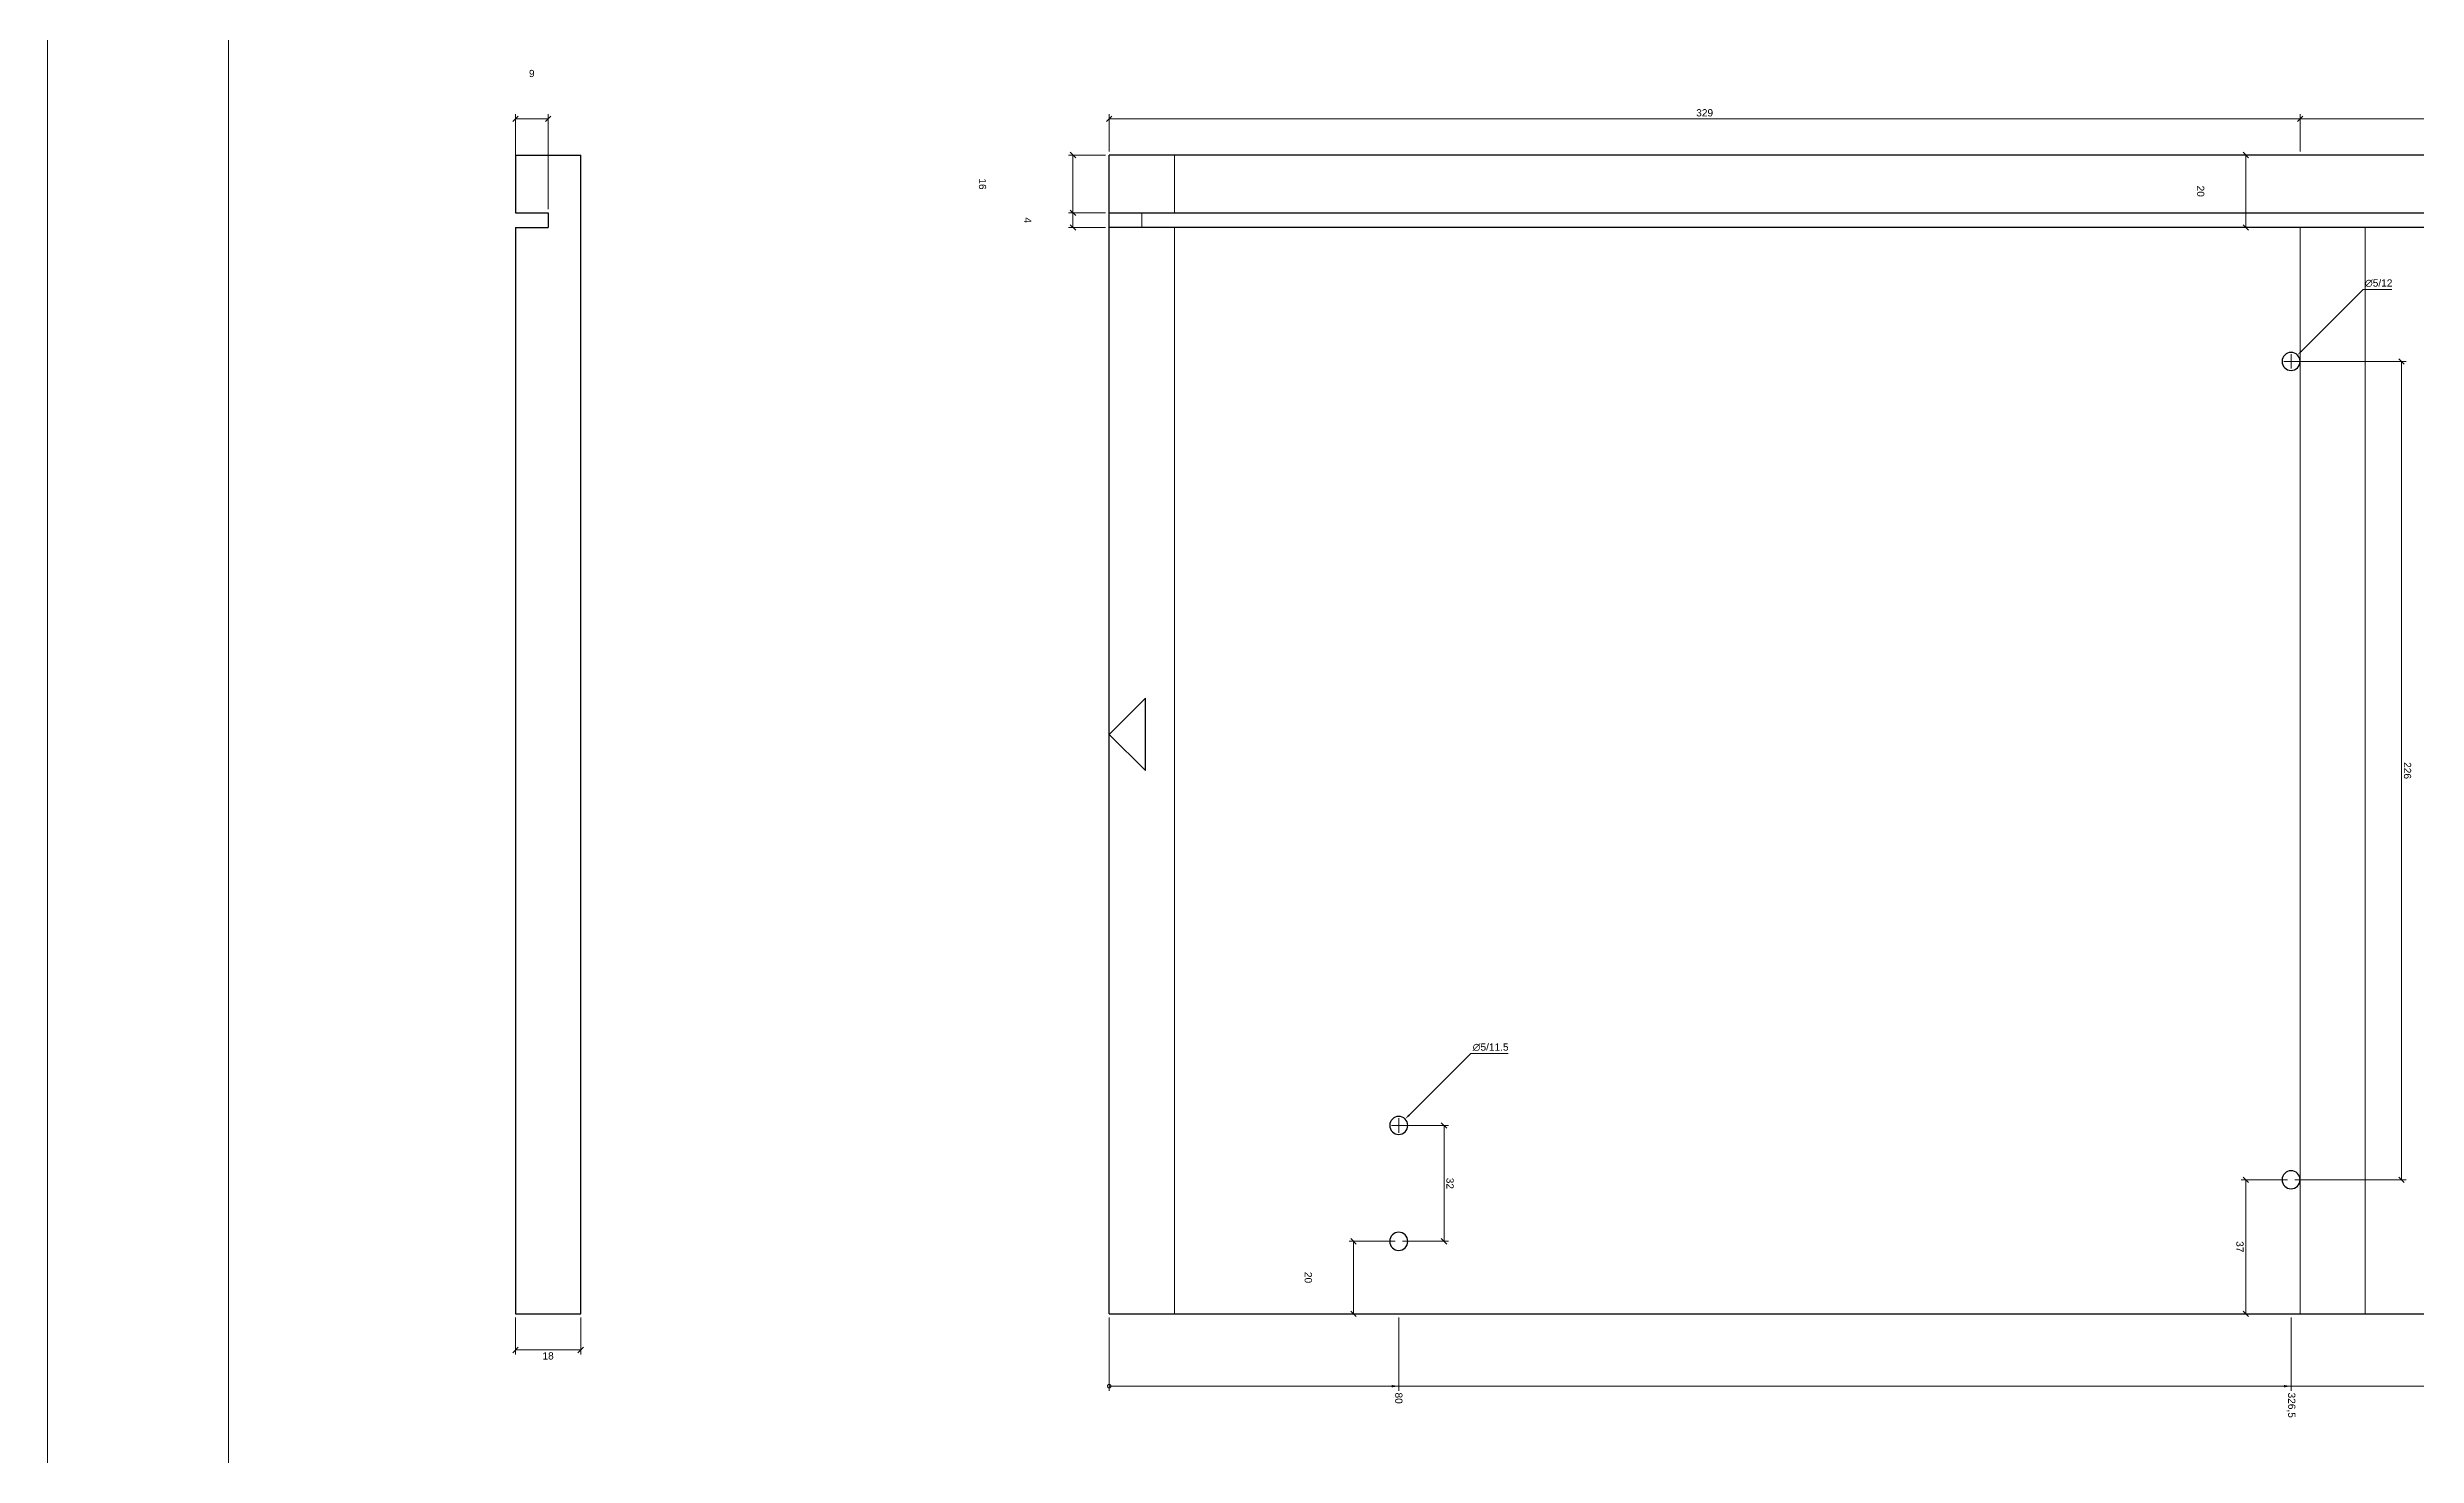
# Paper-space layout 'Right cabinet side' of a CAD drawing. Header units: millimetres. Extents: x -4 to 1481, y -4 to 1046.
# Drawn here: x -4 to 651, y 363 to 752 of the extents above; entities that cross this region are included whole.
import ezdxf

# ---------------------------------------------------------------- set-up
doc = ezdxf.new("R2010")
doc.units = ezdxf.units.MM
doc.layers.get('0').update_dxf_attribs({"true_color": 0xc2c2ced6})
for name, color, linetype, true_color in [('New project_New cabinet_Right cabinet side_Machining group1_View from above', 1, 'Continuous', 0xc2ff0000), ('New project_New cabinet_Right cabinet side_Machining group_View from above', 1, 'Continuous', 0xc2ff0000), ('New project_New cabinet_Right cabinet side_View from above', 1, 'Continuous', 0xc2ff0000), ('New project_New cabinet_Right cabinet side_View from right', 1, 'Continuous', 0xc2ff0000)]:
    doc.layers.add(name, color=color, linetype=linetype, true_color=true_color)
doc.layers.add('TitleBlock', color=7, linetype='Continuous')
doc.styles.add('Blum_Dimension', font='arial.ttf', dxfattribs={"height": 2})
doc.dimstyles.new('Blum_Chain', dxfattribs={"dimtxt": 2, "dimasz": 2, "dimexe": 1.25, "dimexo": 1, "dimtad": 0, "dimjust": 4, "dimtih": 1, "dimtoh": 1, "dimtxsty": 'Blum_Dimension', "dimblk1": 'DOTSMALL', "dimsah": 1, "dimcen": 2, "dimadec": 0, "dimazin": 2, "dimtfac": 1, "dimtix": 1, "dimtmove": 0, "dimatfit": 3, "dimldrblk": 'OBLIQUE', "dimfxl": 1, "dimlwd": 5, "dimlwe": 5, "dimarcsym": 0})
doc.dimstyles.new('Blum_Default', dxfattribs={"dimtxt": 2, "dimasz": 1.5, "dimexe": 1.25, "dimexo": 1, "dimtad": 1, "dimtxsty": 'Blum_Dimension', "dimblk": 'OBLIQUE', "dimcen": 2, "dimadec": 0, "dimazin": 2, "dimtfac": 1, "dimtix": 1, "dimtmove": 0, "dimatfit": 3, "dimfxl": 1, "dimlwd": 5, "dimlwe": 5, "dimarcsym": 0})
doc.dimstyles.new('Blum_Default$4', dxfattribs={"dimtxt": 2, "dimasz": 1.5, "dimexe": 1.25, "dimexo": 1, "dimtad": 1, "dimtih": 1, "dimtoh": 1, "dimtxsty": 'Blum_Dimension', "dimblk1": 'OBLIQUE', "dimsah": 1, "dimcen": 2, "dimadec": 0, "dimazin": 2, "dimtfac": 1, "dimtofl": 0, "dimtmove": 0, "dimatfit": 3, "dimfxl": 1, "dimlwd": 5, "dimlwe": 5, "dimarcsym": 0})

# ---------------------------------------------------------------- blocks, each defined once
blk = doc.blocks.new('TitleBlock_Right cabinet side')
at = {"layer": 'TitleBlock', "lineweight": 0}
for points in [[(-0.79, -0.79, 0), (-0.79, 209.21, 0), (296.21, 209.21, 0), (296.21, -0.79, 0)], [(9.21, 9.21, 0), (9.21, 189.21, 0), (286.21, 189.21, 0), (286.21, 9.21, 0)]]:
    blk.add_polyline3d(points, close=True, dxfattribs=at)
blk = doc.blocks.new('_Oblique')
at = {"color": 0, "linetype": 'ByBlock', "lineweight": -2}
blk.add_line((-0.5, -0.5), (0.5, 0.5), dxfattribs=at)
blk = doc.blocks.new('*D136')
at = {"layer": 'Defpoints', "color": 0, "lineweight": 0}
for p in [(134.35, 731.83), (125.35, 705.83), (134.35, 705.83)]:
    blk.add_point(p, dxfattribs=at)
at = {"layer": 'New project_New cabinet_Right cabinet side_View from right', "color": 0, "lineweight": 5}
for p, q in [((125.35, 706.83), (125.35, 733.08)), ((134.35, 706.83), (134.35, 733.08)), ((125.35, 731.83), (134.35, 731.83))]:
    blk.add_line(p, q, dxfattribs=at)
at = {"layer": 'New project_New cabinet_Right cabinet side_View from right', "color": 0, "lineweight": 5, "xscale": 1.5, "yscale": 1.5, "zscale": 1.5, "rotation": 180}
blk.add_blockref('_Oblique', (125.35, 731.83), dxfattribs=at)
at = {"layer": 'New project_New cabinet_Right cabinet side_View from right', "color": 0, "lineweight": 5, "xscale": 1.5, "yscale": 1.5, "zscale": 1.5}
blk.add_blockref('_Oblique', (134.35, 731.83), dxfattribs=at)
at = {"layer": 'New project_New cabinet_Right cabinet side_View from right', "color": 0, "lineweight": 0, "insert": (129.85, 744.33), "char_height": 2, "attachment_point": 5, "style": 'Blum_Dimension'}
blk.add_mtext('9', dxfattribs=at)
blk = doc.blocks.new('*D139')
at = {"layer": 'Defpoints', "color": 0, "lineweight": 0}
for p in [(125.35, 401.83), (143.35, 401.83), (143.35, 391.83)]:
    blk.add_point(p, dxfattribs=at)
at = {"layer": 'New project_New cabinet_Right cabinet side_View from right', "color": 0, "lineweight": 5}
for p, q in [((125.35, 400.83), (125.35, 390.58)), ((143.35, 400.83), (143.35, 390.58)), ((125.35, 391.83), (143.35, 391.83))]:
    blk.add_line(p, q, dxfattribs=at)
at = {"layer": 'New project_New cabinet_Right cabinet side_View from right', "color": 0, "lineweight": 5, "xscale": 1.5, "yscale": 1.5, "zscale": 1.5, "rotation": 180}
blk.add_blockref('_Oblique', (125.35, 391.83), dxfattribs=at)
at = {"layer": 'New project_New cabinet_Right cabinet side_View from right', "color": 0, "lineweight": 5, "xscale": 1.5, "yscale": 1.5, "zscale": 1.5}
blk.add_blockref('_Oblique', (143.35, 391.83), dxfattribs=at)
at = {"layer": 'New project_New cabinet_Right cabinet side_View from right', "color": 0, "lineweight": 0, "insert": (134.35, 390.18), "char_height": 2, "attachment_point": 5, "style": 'Blum_Dimension'}
blk.add_mtext('18', dxfattribs=at)
blk = doc.blocks.new('Blum_Trinagle_Outline')
blk.add_lwpolyline([(0, 0), (2, 2), (-2, 2)], close=True)
blk = doc.blocks.new('_DotSmall')
at = {"color": 0, "linetype": 'ByBlock', "const_width": 0.5}
blk.add_lwpolyline([(-0.0625, 0, 1), (0.0625, 0, 1)], format="xyb", close=True, dxfattribs=at)
blk = doc.blocks.new('*D142')
at = {"layer": 'Defpoints', "color": 0, "lineweight": 0}
for p in [(289.35, 401.83), (369.35, 401.83), (369.35, 381.83)]:
    blk.add_point(p, dxfattribs=at)
at = {"layer": 'New project_New cabinet_Right cabinet side_View from above', "color": 0, "lineweight": 5}
for p, q in [((289.35, 400.83), (289.35, 380.58)), ((369.35, 400.83), (369.35, 380.58)), ((289.35, 381.83), (367.35, 381.83))]:
    blk.add_line(p, q, dxfattribs=at)
at = {"layer": 'New project_New cabinet_Right cabinet side_View from above', "color": 0, "lineweight": 0}
blk.add_solid([(367.35, 381.49), (367.35, 382.16), (369.35, 381.83)], dxfattribs=at)
at = {"layer": 'New project_New cabinet_Right cabinet side_View from above', "color": 0, "lineweight": 5, "xscale": 2, "yscale": 2, "zscale": 2, "rotation": 180}
blk.add_blockref('_DotSmall', (289.35, 381.83), dxfattribs=at)
at = {"layer": 'New project_New cabinet_Right cabinet side_View from above', "color": 0, "lineweight": 0, "insert": (369.35, 378.52), "char_height": 2, "attachment_point": 5, "rotation": 270, "style": 'Blum_Dimension'}
blk.add_mtext('80', dxfattribs=at)
blk = doc.blocks.new('*D145')
at = {"layer": 'Defpoints', "color": 0, "lineweight": 0}
for p in [(289.35, 401.83), (615.85, 401.83), (615.85, 381.83)]:
    blk.add_point(p, dxfattribs=at)
at = {"layer": 'New project_New cabinet_Right cabinet side_View from above', "color": 0, "lineweight": 5}
for p, q in [((289.35, 400.83), (289.35, 380.58)), ((615.85, 400.83), (615.85, 380.58)), ((289.35, 381.83), (613.85, 381.83))]:
    blk.add_line(p, q, dxfattribs=at)
at = {"layer": 'New project_New cabinet_Right cabinet side_View from above', "color": 0, "lineweight": 0}
blk.add_solid([(613.85, 381.49), (613.85, 382.16), (615.85, 381.83)], dxfattribs=at)
at = {"layer": 'New project_New cabinet_Right cabinet side_View from above', "color": 0, "lineweight": 5, "xscale": 2, "yscale": 2, "zscale": 2, "rotation": 180}
blk.add_blockref('_DotSmall', (289.35, 381.83), dxfattribs=at)
at = {"layer": 'New project_New cabinet_Right cabinet side_View from above', "color": 0, "lineweight": 0, "insert": (615.85, 376.57), "char_height": 2, "attachment_point": 5, "rotation": 270, "style": 'Blum_Dimension'}
blk.add_mtext('326,5', dxfattribs=at)
blk = doc.blocks.new('*D148')
at = {"layer": 'Defpoints', "color": 0, "lineweight": 0}
for p in [(289.35, 401.83), (928.85, 401.83), (928.85, 381.83)]:
    blk.add_point(p, dxfattribs=at)
at = {"layer": 'New project_New cabinet_Right cabinet side_View from above', "color": 0, "lineweight": 5}
for p, q in [((289.35, 400.83), (289.35, 380.58)), ((928.85, 400.83), (928.85, 380.58)), ((289.35, 381.83), (926.85, 381.83))]:
    blk.add_line(p, q, dxfattribs=at)
at = {"layer": 'New project_New cabinet_Right cabinet side_View from above', "color": 0, "lineweight": 0}
blk.add_solid([(926.85, 381.49), (926.85, 382.16), (928.85, 381.83)], dxfattribs=at)
at = {"layer": 'New project_New cabinet_Right cabinet side_View from above', "color": 0, "lineweight": 5, "xscale": 2, "yscale": 2, "zscale": 2, "rotation": 180}
blk.add_blockref('_DotSmall', (289.35, 381.83), dxfattribs=at)
at = {"layer": 'New project_New cabinet_Right cabinet side_View from above', "color": 0, "lineweight": 0, "insert": (928.85, 376.57), "char_height": 2, "attachment_point": 5, "rotation": 270, "style": 'Blum_Dimension'}
blk.add_mtext('639,5', dxfattribs=at)
blk = doc.blocks.new('*D151')
at = {"layer": 'Defpoints', "color": 0, "lineweight": 0}
for p in [(289.35, 401.83), (1201.35, 401.83), (1201.35, 381.83)]:
    blk.add_point(p, dxfattribs=at)
at = {"layer": 'New project_New cabinet_Right cabinet side_View from above', "color": 0, "lineweight": 5}
for p, q in [((289.35, 400.83), (289.35, 380.58)), ((1201.35, 400.83), (1201.35, 380.58)), ((289.35, 381.83), (1199.35, 381.83))]:
    blk.add_line(p, q, dxfattribs=at)
at = {"layer": 'New project_New cabinet_Right cabinet side_View from above', "color": 0, "lineweight": 0}
blk.add_solid([(1199.35, 381.49), (1199.35, 382.16), (1201.35, 381.83)], dxfattribs=at)
at = {"layer": 'New project_New cabinet_Right cabinet side_View from above', "color": 0, "lineweight": 5, "xscale": 2, "yscale": 2, "zscale": 2, "rotation": 180}
blk.add_blockref('_DotSmall', (289.35, 381.83), dxfattribs=at)
at = {"layer": 'New project_New cabinet_Right cabinet side_View from above', "color": 0, "lineweight": 0, "insert": (1201.35, 377.75), "char_height": 2, "attachment_point": 5, "rotation": 270, "style": 'Blum_Dimension'}
blk.add_mtext('912', dxfattribs=at)
blk = doc.blocks.new('*D154')
at = {"layer": 'Defpoints', "color": 0, "lineweight": 0}
for p in [(289.35, 401.83), (1289.35, 401.83), (1289.35, 381.83)]:
    blk.add_point(p, dxfattribs=at)
at = {"layer": 'New project_New cabinet_Right cabinet side_View from above', "color": 0, "lineweight": 5}
for p, q in [((289.35, 400.83), (289.35, 380.58)), ((1289.35, 400.83), (1289.35, 380.58)), ((289.35, 381.83), (1287.35, 381.83))]:
    blk.add_line(p, q, dxfattribs=at)
at = {"layer": 'New project_New cabinet_Right cabinet side_View from above', "color": 0, "lineweight": 0}
blk.add_solid([(1287.35, 381.49), (1287.35, 382.16), (1289.35, 381.83)], dxfattribs=at)
at = {"layer": 'New project_New cabinet_Right cabinet side_View from above', "color": 0, "lineweight": 5, "xscale": 2, "yscale": 2, "zscale": 2, "rotation": 180}
blk.add_blockref('_DotSmall', (289.35, 381.83), dxfattribs=at)
at = {"layer": 'New project_New cabinet_Right cabinet side_View from above', "color": 0, "lineweight": 0, "insert": (1289.35, 377.06), "char_height": 2, "attachment_point": 5, "rotation": 270, "style": 'Blum_Dimension'}
blk.add_mtext('1000', dxfattribs=at)
blk = doc.blocks.new('*D157')
at = {"layer": 'Defpoints', "color": 0, "lineweight": 0}
for p in [(279.35, 705.83), (289.35, 705.83), (289.35, 701.83)]:
    blk.add_point(p, dxfattribs=at)
at = {"layer": 'New project_New cabinet_Right cabinet side_View from above', "color": 0, "lineweight": 5}
for p, q in [((288.35, 705.83), (278.1, 705.83)), ((288.35, 701.83), (278.1, 701.83)), ((279.35, 701.83), (279.35, 705.83))]:
    blk.add_line(p, q, dxfattribs=at)
at = {"layer": 'New project_New cabinet_Right cabinet side_View from above', "color": 0, "lineweight": 5, "xscale": 1.5, "yscale": 1.5, "zscale": 1.5}
for p, rotation in [((279.35, 705.83), 90), ((279.35, 701.83), 270)]:
    blk.add_blockref('_Oblique', p, dxfattribs=dict(at, rotation=rotation))
at = {"layer": 'New project_New cabinet_Right cabinet side_View from above', "color": 0, "lineweight": 0, "insert": (266.85, 703.83), "char_height": 2, "attachment_point": 5, "rotation": 270, "style": 'Blum_Dimension'}
blk.add_mtext('4', dxfattribs=at)
blk = doc.blocks.new('*D160')
at = {"layer": 'Defpoints', "color": 0, "lineweight": 0}
for p in [(279.35, 721.83), (289.35, 721.83), (289.35, 705.83)]:
    blk.add_point(p, dxfattribs=at)
at = {"layer": 'New project_New cabinet_Right cabinet side_View from above', "color": 0, "lineweight": 5}
for p, q in [((288.35, 721.83), (278.1, 721.83)), ((279.35, 705.83), (279.35, 721.83)), ((288.35, 705.83), (278.1, 705.83))]:
    blk.add_line(p, q, dxfattribs=at)
at = {"layer": 'New project_New cabinet_Right cabinet side_View from above', "color": 0, "lineweight": 5, "xscale": 1.5, "yscale": 1.5, "zscale": 1.5}
for p, rotation in [((279.35, 721.83), 90), ((279.35, 705.83), 270)]:
    blk.add_blockref('_Oblique', p, dxfattribs=dict(at, rotation=rotation))
at = {"layer": 'New project_New cabinet_Right cabinet side_View from above', "color": 0, "lineweight": 0, "insert": (254.35, 713.83), "char_height": 2, "attachment_point": 5, "rotation": 270, "style": 'Blum_Dimension'}
blk.add_mtext('16', dxfattribs=at)
blk = doc.blocks.new('*D163')
at = {"layer": 'Defpoints', "color": 0, "lineweight": 0}
for p in [(356.85, 421.83), (369.35, 421.83), (369.35, 401.83)]:
    blk.add_point(p, dxfattribs=at)
at = {"layer": 'New project_New cabinet_Right cabinet side_View from above', "color": 0, "lineweight": 5}
for p, q in [((368.35, 421.83), (355.6, 421.83)), ((356.85, 401.83), (356.85, 421.83)), ((368.35, 401.83), (355.6, 401.83))]:
    blk.add_line(p, q, dxfattribs=at)
at = {"layer": 'New project_New cabinet_Right cabinet side_View from above', "color": 0, "lineweight": 5, "xscale": 1.5, "yscale": 1.5, "zscale": 1.5}
for p, rotation in [((356.85, 421.83), 90), ((356.85, 401.83), 270)]:
    blk.add_blockref('_Oblique', p, dxfattribs=dict(at, rotation=rotation))
at = {"layer": 'New project_New cabinet_Right cabinet side_View from above', "color": 0, "lineweight": 0, "insert": (344.35, 411.83), "char_height": 2, "attachment_point": 5, "rotation": 270, "style": 'Blum_Dimension'}
blk.add_mtext('20', dxfattribs=at)
blk = doc.blocks.new('*D166')
at = {"layer": 'Defpoints', "color": 0, "lineweight": 0}
for p in [(369.35, 453.83), (381.85, 453.83), (369.35, 421.83)]:
    blk.add_point(p, dxfattribs=at)
at = {"layer": 'New project_New cabinet_Right cabinet side_View from above', "color": 0, "lineweight": 5}
for p, q in [((370.35, 453.83), (383.1, 453.83)), ((381.85, 421.83), (381.85, 453.83)), ((370.35, 421.83), (383.1, 421.83))]:
    blk.add_line(p, q, dxfattribs=at)
at = {"layer": 'New project_New cabinet_Right cabinet side_View from above', "color": 0, "lineweight": 5, "xscale": 1.5, "yscale": 1.5, "zscale": 1.5}
for p, rotation in [((381.85, 453.83), 90), ((381.85, 421.83), 270)]:
    blk.add_blockref('_Oblique', p, dxfattribs=dict(at, rotation=rotation))
at = {"layer": 'New project_New cabinet_Right cabinet side_View from above', "color": 0, "lineweight": 0, "insert": (383.5, 437.83), "char_height": 2, "attachment_point": 5, "rotation": 270, "style": 'Blum_Dimension'}
blk.add_mtext('32', dxfattribs=at)
blk = doc.blocks.new('*D169')
at = {"layer": 'Defpoints', "color": 0, "lineweight": 0}
for p in [(603.35, 438.83), (615.85, 438.83), (615.85, 401.83)]:
    blk.add_point(p, dxfattribs=at)
at = {"layer": 'New project_New cabinet_Right cabinet side_View from above', "color": 0, "lineweight": 5}
for p, q in [((614.85, 438.83), (602.1, 438.83)), ((603.35, 401.83), (603.35, 438.83)), ((614.85, 401.83), (602.1, 401.83))]:
    blk.add_line(p, q, dxfattribs=at)
at = {"layer": 'New project_New cabinet_Right cabinet side_View from above', "color": 0, "lineweight": 5, "xscale": 1.5, "yscale": 1.5, "zscale": 1.5}
for p, rotation in [((603.35, 438.83), 90), ((603.35, 401.83), 270)]:
    blk.add_blockref('_Oblique', p, dxfattribs=dict(at, rotation=rotation))
at = {"layer": 'New project_New cabinet_Right cabinet side_View from above', "color": 0, "lineweight": 0, "insert": (601.7, 420.33), "char_height": 2, "attachment_point": 5, "rotation": 270, "style": 'Blum_Dimension'}
blk.add_mtext('37', dxfattribs=at)
blk = doc.blocks.new('*D172')
at = {"layer": 'Defpoints', "color": 0, "lineweight": 0}
for p in [(603.35, 721.83), (618.35, 721.83), (618.35, 701.83)]:
    blk.add_point(p, dxfattribs=at)
at = {"layer": 'New project_New cabinet_Right cabinet side_View from above', "color": 0, "lineweight": 5}
for p, q in [((617.35, 721.83), (602.1, 721.83)), ((603.35, 701.83), (603.35, 721.83)), ((617.35, 701.83), (602.1, 701.83))]:
    blk.add_line(p, q, dxfattribs=at)
at = {"layer": 'New project_New cabinet_Right cabinet side_View from above', "color": 0, "lineweight": 5, "xscale": 1.5, "yscale": 1.5, "zscale": 1.5}
for p, rotation in [((603.35, 721.83), 90), ((603.35, 701.83), 270)]:
    blk.add_blockref('_Oblique', p, dxfattribs=dict(at, rotation=rotation))
at = {"layer": 'New project_New cabinet_Right cabinet side_View from above', "color": 0, "lineweight": 0, "insert": (590.85, 711.83), "char_height": 2, "attachment_point": 5, "rotation": 270, "style": 'Blum_Dimension'}
blk.add_mtext('20', dxfattribs=at)
blk = doc.blocks.new('*D175')
at = {"layer": 'Defpoints', "color": 0, "lineweight": 0}
for p in [(615.85, 664.83), (646.35, 664.83), (615.85, 438.83)]:
    blk.add_point(p, dxfattribs=at)
at = {"layer": 'New project_New cabinet_Right cabinet side_View from above', "color": 0, "lineweight": 5}
for p, q in [((616.85, 664.83), (647.6, 664.83)), ((646.35, 438.83), (646.35, 664.83)), ((616.85, 438.83), (647.6, 438.83))]:
    blk.add_line(p, q, dxfattribs=at)
at = {"layer": 'New project_New cabinet_Right cabinet side_View from above', "color": 0, "lineweight": 5, "xscale": 1.5, "yscale": 1.5, "zscale": 1.5}
for p, rotation in [((646.35, 664.83), 90), ((646.35, 438.83), 270)]:
    blk.add_blockref('_Oblique', p, dxfattribs=dict(at, rotation=rotation))
at = {"layer": 'New project_New cabinet_Right cabinet side_View from above', "color": 0, "lineweight": 0, "insert": (648, 551.83), "char_height": 2, "attachment_point": 5, "rotation": 270, "style": 'Blum_Dimension'}
blk.add_mtext('226', dxfattribs=at)
blk = doc.blocks.new('*D196')
at = {"layer": 'Defpoints', "color": 0, "lineweight": 0}
for p in [(618.35, 731.83), (289.35, 721.83), (618.35, 721.83)]:
    blk.add_point(p, dxfattribs=at)
at = {"layer": 'New project_New cabinet_Right cabinet side_View from above', "color": 0, "lineweight": 5}
for p, q in [((289.35, 722.83), (289.35, 733.08)), ((618.35, 722.83), (618.35, 733.08)), ((289.35, 731.83), (618.35, 731.83))]:
    blk.add_line(p, q, dxfattribs=at)
at = {"layer": 'New project_New cabinet_Right cabinet side_View from above', "color": 0, "lineweight": 5, "xscale": 1.5, "yscale": 1.5, "zscale": 1.5, "rotation": 180}
blk.add_blockref('_Oblique', (289.35, 731.83), dxfattribs=at)
at = {"layer": 'New project_New cabinet_Right cabinet side_View from above', "color": 0, "lineweight": 5, "xscale": 1.5, "yscale": 1.5, "zscale": 1.5}
blk.add_blockref('_Oblique', (618.35, 731.83), dxfattribs=at)
at = {"layer": 'New project_New cabinet_Right cabinet side_View from above', "color": 0, "lineweight": 0, "insert": (453.85, 733.47), "char_height": 2, "attachment_point": 5, "style": 'Blum_Dimension'}
blk.add_mtext('329', dxfattribs=at)
blk = doc.blocks.new('*D199')
at = {"layer": 'Defpoints', "color": 0, "lineweight": 0}
for p in [(931.35, 731.83), (618.35, 721.83), (931.35, 721.83)]:
    blk.add_point(p, dxfattribs=at)
at = {"layer": 'New project_New cabinet_Right cabinet side_View from above', "color": 0, "lineweight": 5}
for p, q in [((618.35, 722.83), (618.35, 733.08)), ((931.35, 722.83), (931.35, 733.08)), ((618.35, 731.83), (931.35, 731.83))]:
    blk.add_line(p, q, dxfattribs=at)
at = {"layer": 'New project_New cabinet_Right cabinet side_View from above', "color": 0, "lineweight": 5, "xscale": 1.5, "yscale": 1.5, "zscale": 1.5, "rotation": 180}
blk.add_blockref('_Oblique', (618.35, 731.83), dxfattribs=at)
at = {"layer": 'New project_New cabinet_Right cabinet side_View from above', "color": 0, "lineweight": 5, "xscale": 1.5, "yscale": 1.5, "zscale": 1.5}
blk.add_blockref('_Oblique', (931.35, 731.83), dxfattribs=at)
at = {"layer": 'New project_New cabinet_Right cabinet side_View from above', "color": 0, "lineweight": 0, "insert": (774.85, 733.47), "char_height": 2, "attachment_point": 5, "style": 'Blum_Dimension'}
blk.add_mtext('313', dxfattribs=at)
blk = doc.blocks.new('*D208')
at = {"layer": 'Defpoints', "color": 0, "lineweight": 0}
for p in [(614.08, 663.06), (617.62, 666.6)]:
    blk.add_point(p, dxfattribs=at)
at = {"layer": 'New project_New cabinet_Right cabinet side_Machining group_View from above', "color": 0, "lineweight": 5}
for p, q in [((635.74, 684.72), (618.68, 667.66)), ((643.71, 684.72), (635.74, 684.72)), ((613.85, 664.83), (617.85, 664.83)), ((615.85, 662.83), (615.85, 666.83))]:
    blk.add_line(p, q, dxfattribs=at)
at = {"layer": 'New project_New cabinet_Right cabinet side_Machining group_View from above', "color": 0, "lineweight": 0}
blk.add_solid([(618.5, 667.83), (618.85, 667.48), (617.62, 666.6)], dxfattribs=at)
at = {"layer": 'New project_New cabinet_Right cabinet side_Machining group_View from above', "color": 0, "lineweight": 0, "insert": (640.04, 686.42), "char_height": 2, "attachment_point": 5, "style": 'Blum_Dimension'}
blk.add_mtext('∅5/12', dxfattribs=at)
blk = doc.blocks.new('*D214')
at = {"layer": 'Defpoints', "color": 0, "lineweight": 0}
for p in [(367.58, 452.06), (371.12, 455.6)]:
    blk.add_point(p, dxfattribs=at)
at = {"layer": 'New project_New cabinet_Right cabinet side_Machining group1_View from above', "color": 0, "lineweight": 5}
for p, q in [((389.24, 473.72), (372.18, 456.66)), ((399.58, 473.72), (389.24, 473.72)), ((367.35, 453.83), (371.35, 453.83)), ((369.35, 451.83), (369.35, 455.83))]:
    blk.add_line(p, q, dxfattribs=at)
at = {"layer": 'New project_New cabinet_Right cabinet side_Machining group1_View from above', "color": 0, "lineweight": 0}
blk.add_solid([(372, 456.83), (372.35, 456.48), (371.12, 455.6)], dxfattribs=at)
at = {"layer": 'New project_New cabinet_Right cabinet side_Machining group1_View from above', "color": 0, "lineweight": 0, "insert": (394.72, 475.42), "char_height": 2, "attachment_point": 5, "style": 'Blum_Dimension'}
blk.add_mtext('∅5/11.5', dxfattribs=at)

psp = doc.layouts.new('Right cabinet side')

# ---------------------------------------------------------------- linework, layer by layer
at = {"linetype": 'Continuous', "lineweight": 30}
for p, q in [((125.35, 721.828), (125.35, 705.828)), ((125.35, 721.828), (143.35, 721.828)), ((143.35, 401.828), (143.35, 721.828)), ((289.35, 705.828), (289.35, 721.828)), ((1289.35, 721.828), (289.35, 721.828)), ((125.35, 705.828), (134.35, 705.828)), ((125.35, 701.828), (134.35, 701.828)), ((125.35, 701.828), (125.35, 667.328)), ((134.35, 705.828), (134.35, 701.828)), ((289.35, 705.828), (1289.35, 705.828)), ((289.35, 701.828), (289.35, 705.828)), ((1289.35, 701.828), (289.35, 701.828)), ((289.35, 401.828), (289.35, 701.828)), ((125.35, 667.328), (125.35, 662.328)), ((125.35, 662.328), (125.35, 456.328)), ((125.35, 456.328), (125.35, 451.328)), ((125.35, 451.328), (125.35, 441.328)), ((125.35, 441.328), (125.35, 436.328)), ((125.35, 436.328), (125.35, 424.328)), ((125.35, 424.328), (125.35, 419.328)), ((125.35, 419.328), (125.35, 401.828)), ((125.35, 401.828), (143.35, 401.828)), ((289.35, 401.828), (1289.35, 401.828))]:
    psp.add_line(p, q, dxfattribs=at)
at = {"linetype": 'Continuous', "lineweight": 5}
for p, q in [((307.35, 721.828), (289.35, 721.828)), ((289.35, 401.828), (289.35, 721.828)), ((307.35, 721.828), (307.35, 705.828)), ((298.35, 705.828), (298.35, 701.828)), ((307.35, 705.828), (298.35, 705.828)), ((307.35, 701.828), (298.35, 701.828)), ((307.35, 701.828), (307.35, 401.828)), ((618.35, 701.828), (618.35, 401.828)), ((636.35, 701.828), (618.35, 701.828)), ((636.35, 401.828), (636.35, 701.828)), ((307.35, 401.828), (289.35, 401.828)), ((636.35, 401.828), (618.35, 401.828))]:
    psp.add_line(p, q, dxfattribs=at)
at = {"linetype": 'Continuous', "lineweight": 30, "extrusion": (0, 0, -1)}
for centre in [(-615.85, 664.828), (-369.35, 453.828), (-615.85, 438.828), (-369.35, 421.828)]:
    psp.add_circle(centre, 2.5, dxfattribs=at)

# ---------------------------------------------------------------- block references
at = {"lineweight": 0, "xscale": 5, "yscale": 5, "zscale": 5}
psp.add_blockref('TitleBlock_Right cabinet side', (0, 0), dxfattribs=at)
at = {"layer": 'New project_New cabinet_Right cabinet side_View from above', "lineweight": 0, "xscale": 5, "yscale": 5, "zscale": 5, "rotation": 270}
psp.add_blockref('Blum_Trinagle_Outline', (289.35, 561.828), dxfattribs=at)

# ---------------------------------------------------------------- dimensions: what is measured, and where the dimension line sits
at = {"layer": 'New project_New cabinet_Right cabinet side_Machining group1_View from above', "lineweight": 0}
dim = psp.add_diameter_dim_2p(p1=(367.582, 452.06), p2=(371.117, 455.595), dimstyle='Blum_Default$4', override={"dimscale": 0, "dimpost": '/11.5'}, dxfattribs=at)
dim.commit()
dim.dimension.update_dxf_attribs({"geometry": '*D214', "text_midpoint": (394.72, 473.715), "dimtype": 163})
at = {"layer": 'New project_New cabinet_Right cabinet side_Machining group_View from above', "lineweight": 0}
dim = psp.add_diameter_dim_2p(p1=(614.082, 663.06), p2=(617.617, 666.595), dimstyle='Blum_Default$4', override={"dimscale": 0, "dimpost": '/12'}, dxfattribs=at)
dim.commit()
dim.dimension.update_dxf_attribs({"geometry": '*D208', "text_midpoint": (640.037, 684.715), "dimtype": 163})
at = {"layer": 'New project_New cabinet_Right cabinet side_View from above', "lineweight": 0}
for base, p1, p2, dimstyle, picture, middle in [((618.35, 731.828), (289.35, 721.828), (618.35, 721.828), 'Blum_Default', '*D196', (453.85, 733.474)), ((931.35, 731.828), (618.35, 721.828), (931.35, 721.828), 'Blum_Default', '*D199', (774.85, 733.474)), ((369.35, 381.828), (289.35, 401.828), (369.35, 401.828), 'Blum_Chain', '*D142', (369.35, 378.522)), ((615.85, 381.828), (289.35, 401.828), (615.85, 401.828), 'Blum_Chain', '*D145', (615.85, 376.571)), ((928.85, 381.828), (289.35, 401.828), (928.85, 401.828), 'Blum_Chain', '*D148', (928.85, 376.565)), ((1201.35, 381.828), (289.35, 401.828), (1201.35, 401.828), 'Blum_Chain', '*D151', (1201.35, 377.753)), ((1289.35, 381.828), (289.35, 401.828), (1289.35, 401.828), 'Blum_Chain', '*D154', (1289.35, 377.064))]:
    dim = psp.add_linear_dim(base=base, p1=p1, p2=p2, dimstyle=dimstyle, override={"dimscale": 0}, dxfattribs=at)
    dim.commit()
    dim.dimension.update_dxf_attribs({"geometry": picture, "text_midpoint": middle})
for base, p1, p2, picture, middle in [((279.35, 721.828), (289.35, 705.828), (289.35, 721.828), '*D160', (254.35, 713.828)), ((603.35, 721.828), (618.35, 701.828), (618.35, 721.828), '*D172', (590.85, 711.828)), ((279.35, 705.828), (289.35, 701.828), (289.35, 705.828), '*D157', (266.85, 703.828)), ((356.85, 421.828), (369.35, 401.828), (369.35, 421.828), '*D163', (344.35, 411.828))]:
    dim = psp.add_linear_dim(base=base, p1=p1, p2=p2, angle=90, dimstyle='Blum_Default', override={"dimscale": 0, "dimtad": 4, "dimtmove": 2}, dxfattribs=at)
    dim.commit()
    dim.dimension.update_dxf_attribs({"geometry": picture, "text_midpoint": middle, "dimtype": 160})
for base, p1, p2, override, picture, middle in [((646.35, 664.828), (615.85, 438.828), (615.85, 664.828), {"dimscale": 0}, '*D175', (647.996, 551.828)), ((381.85, 453.828), (369.35, 421.828), (369.35, 453.828), {"dimscale": 0}, '*D166', (383.497, 437.828)), ((603.35, 438.828), (615.85, 401.828), (615.85, 438.828), {"dimscale": 0, "dimtad": 4}, '*D169', (601.703, 420.328))]:
    dim = psp.add_linear_dim(base=base, p1=p1, p2=p2, angle=90, dimstyle='Blum_Default', override=override, dxfattribs=at)
    dim.commit()
    dim.dimension.update_dxf_attribs({"geometry": picture, "text_midpoint": middle})
at = {"layer": 'New project_New cabinet_Right cabinet side_View from right', "lineweight": 0}
dim = psp.add_linear_dim(base=(134.35, 731.828), p1=(125.35, 705.828), p2=(134.35, 705.828), dimstyle='Blum_Default', override={"dimscale": 0, "dimtmove": 2}, dxfattribs=at)
dim.commit()
dim.dimension.update_dxf_attribs({"geometry": '*D136', "text_midpoint": (129.85, 744.328), "dimtype": 160})
dim = psp.add_linear_dim(base=(143.35, 391.828), p1=(125.35, 401.828), p2=(143.35, 401.828), dimstyle='Blum_Default', override={"dimscale": 0, "dimtad": 4}, dxfattribs=at)
dim.commit()
dim.dimension.update_dxf_attribs({"geometry": '*D139', "text_midpoint": (134.35, 390.181)})

doc.saveas('drawing.dxf')
